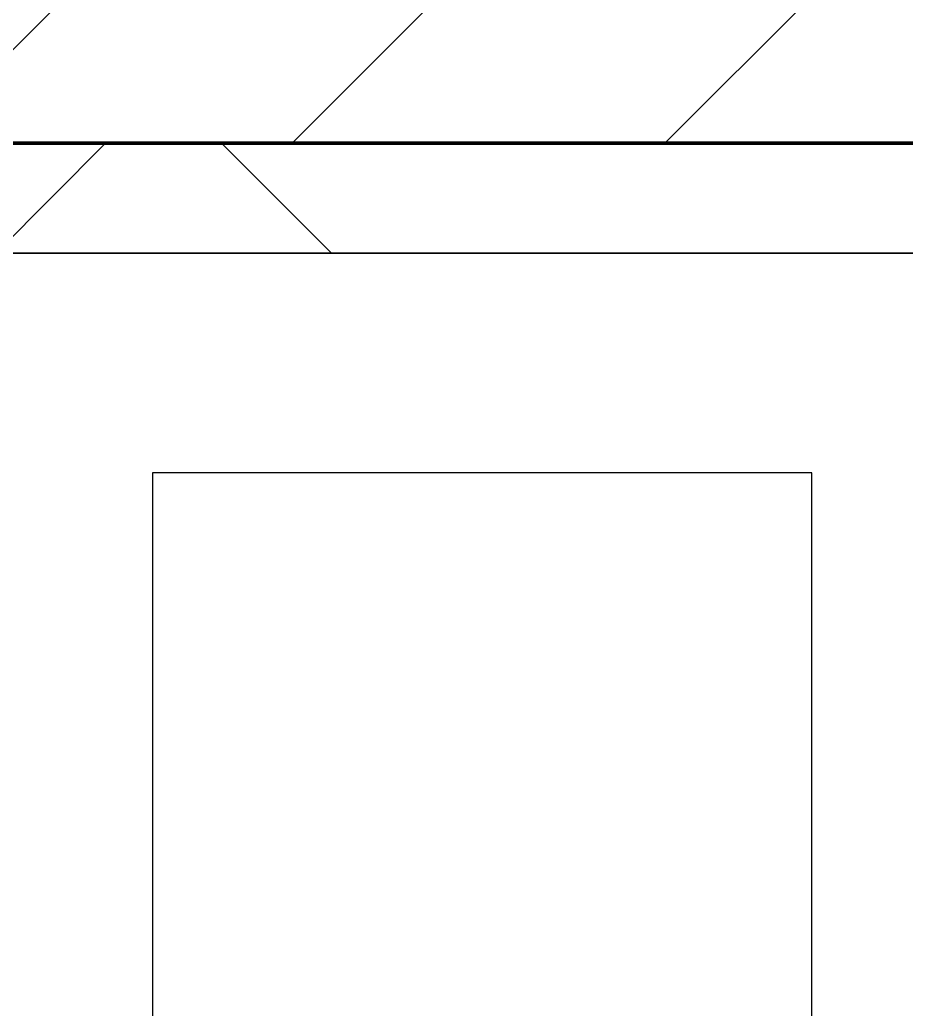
# Model space of a CAD drawing. Header units: millimetres. Extents: x -794334 to -714814, y -17806 to 22403.
# Drawn here: x -755891.7 to -755488.2, y 9549.9 to 10000.2 of the extents above; entities that cross this region are included whole.
import ezdxf
from ezdxf.xclip import XClip

# ---------------------------------------------------------------- set-up
doc = ezdxf.new("R2010")
doc.units = ezdxf.units.MM
doc.header["$XCLIPFRAME"] = 0
doc.layers.add('000 - WIPEOUT', color=250, linetype='Continuous')
doc.layers.add('A11_ALU.SOLID SHEET', color=2, linetype='Continuous')
for name, color, linetype, lineweight in [('A-GLAZ-CURT', 2, 'Continuous', 9), ('A-WALL', 5, 'Continuous', 35), ('A-WALL-FNSH', 2, 'Continuous', 35), ('A-WALL-PATT', 1, 'Continuous', 35)]:
    doc.layers.add(name, color=color, linetype=linetype, lineweight=lineweight)

# ---------------------------------------------------------------- blocks, each defined once
blk = doc.blocks.new('PPLS-PP19_Custom Tile Pattern - Custom Tile Pattern-V75-4252-01 ENLARGED CONCOURSE LEVEL - REFLECTED CEILING PLAN - SHEET 3')
at = {"layer": 'A-GLAZ-CURT'}
for p, q in [((-300, 0), (300, 0)), ((300, 0), (-300, 0)), ((195.99, 0), (213.31, 0)), ((213.31, 0), (195.99, 0)), ((230.06, 0), (300, 0)), ((-300, -50), (300, -50)), ((300, -50), (-300, -50))]:
    blk.add_line(p, q, dxfattribs=at)
for points, knots in [([(-90.72, 0), (-89.88, 0), (-79.46, 0), (-63.44, 0), (-54.4, 0), (-48.53, 0), (-30.79, 0), (-18.03, 0), (8.61, 0), (15.02, 0), (22.91, 0), (31, 0), (39.04, 0), (51.19, 0), (58.74, 0), (61.34, 0), (61.45, 0)], [-4589.299623, -4589.299623, -4589.299623, -4589.299623, -4542.524482, -4008.285538, -3689.699207, -3546.54457, -3315.260113, -2864.387349, -2439.246196, -2084.094819, -1956.422387, -1818.904206, -1645.594513, -1443.202566, -1228.752106, -1120.932285, -1120.932285, -1120.932285, -1120.932285]), ([(-90.05, 0), (-86.58, 0), (-69.24, 0), (-42.53, 0), (-12.78, 0), (4.23, 0), (9.64, 0), (10.14, 0), (10.18, 0)], [-4993.333029, -4993.333029, -4993.333029, -4993.333029, -4799.173296, -4065.652676, -3589.737505, -3285.047089, -3066.359526, -3044.715262, -3044.715262, -3044.715262, -3044.715262]), ([(31.18, 0), (25.97, 0), (11.99, 0), (-16.92, 0), (-47.42, 0), (-65.77, 0), (-66.37, 0), (-66.38, 0)], [-4496.803627, -4496.803627, -4496.803627, -4496.803627, -4222.080604, -3745.412743, -2981.410125, -2542.574734, -2498.224237, -2498.224237, -2498.224237, -2498.224237]), ([(76.63, 0), (74.8, 0), (67.65, 0), (53.52, 0), (37, 0), (24.07, 0), (12.82, 0), (-2.9, 0), (-20.62, 0), (-32.81, 0), (-44.85, 0), (-51.43, 0), (-51.79, 0)], [-3095.572228, -3095.572228, -3095.572228, -3095.572228, -2950.589685, -2634.532728, -2313.748533, -2106.613311, -1925.670641, -1617.263037, -1290.787923, -1039.307308, -819.71621, -644.910881, -644.910881, -644.910881, -644.910881]), ([(-36.78, 0), (-32.43, 0), (-19.22, 0), (7.61, 0), (31.27, 0), (44.6, 0)], [-6191.144455, -6191.144455, -6191.144455, -6191.144455, -5862.463379, -5340.621928, -4643.358341, -4643.358341, -4643.358341, -4643.358341]), ([(-30.52, 0), (-27.11, 0), (-17.83, 0), (5.99, 0), (22.06, 0), (37.44, 0), (45.92, 0), (57.76, 0), (64.47, 0), (72.74, 0), (75.22, 0), (76.03, 0), (76.21, 0)], [-2323.618664, -2323.618664, -2323.618664, -2323.618664, -2142.497158, -1716.209403, -1206.526904, -1089.329421, -901.315459, -753.071572, -495.328968, -421.953223, -334.951786, -290.452333, -290.452333, -290.452333, -290.452333]), ([(45.03, 0), (43.95, 0), (37.12, 0), (24.74, 0), (2.64, 0), (-13.76, 0), (-21.43, 0), (-22.86, 0)], [-4159.743634, -4159.743634, -4159.743634, -4159.743634, -4098.545751, -3766.694881, -3333.063701, -2994.501669, -2911.310887, -2911.310887, -2911.310887, -2911.310887]), ([(9.32, 0), (9.08, 0), (7.65, 0), (2.57, 0), (-10.63, 0), (-18.4, 0), (-22.86, 0)], [-2922.926651, -2922.926651, -2922.926651, -2922.926651, -2882.788014, -2720.818881, -2518.50168, -2207.40923, -2207.40923, -2207.40923, -2207.40923]), ([(-22.85, 0), (-18.75, 0), (-11.45, 0), (2.08, 0), (13.15, 0), (21.24, 0), (24.62, 0), (24.72, 0), (24.72, 0)], [-5261.36855, -5261.36855, -5261.36855, -5261.36855, -5050.479954, -4785.90057, -4596.498881, -4445.288762, -4384.376941, -4376.041937, -4376.041937, -4376.041937, -4376.041937]), ([(8.33, 0), (8.19, 0), (7.18, 0), (0.32, 0), (-12, 0), (-20.85, 0), (-22.84, 0)], [-3574.286521, -3574.286521, -3574.286521, -3574.286521, -3526.962355, -3285.499107, -2903.012179, -2793.253236, -2793.253236, -2793.253236, -2793.253236]), ([(30.82, 0), (29.27, 0), (20.14, 0), (3.57, 0), (-12.38, 0), (-22.8, 0)], [-10462.034656, -10462.034656, -10462.034656, -10462.034656, -10363.088938, -9884.23066, -9427.009207, -9427.009207, -9427.009207, -9427.009207]), ([(-15.19, 0), (-13.07, 0), (7.48, 0), (42.82, 0), (88.72, 0), (120.63, 0), (138.28, 0), (138.53, 0)], [-461.142613, -461.142613, -461.142613, -461.142613, -429.606584, -390.253598, -346.313304, -291.370682, -290.5735, -290.5735, -290.5735, -290.5735]), ([(-2.63, 0), (-2.47, 0), (-1.22, 0), (4.92, 0), (15.97, 0), (22.54, 0), (24.49, 0)], [-226.825321, -226.825321, -226.825321, -226.825321, -220.269177, -206.416616, -198.214427, -187.717507, -187.717507, -187.717507, -187.717507]), ([(103.09, 0), (101.08, 0), (86.31, 0), (63.34, 0), (35.84, 0), (12, 0), (3.08, 0), (-1.67, 0), (-2.25, 0)], [-375.435014, -375.435014, -375.435014, -375.435014, -369.147452, -330.153101, -307.516438, -285.83788, -246.234814, -234.646884, -234.646884, -234.646884, -234.646884]), ([(24.69, 0), (24.54, 0), (20.99, 0), (15.48, 0), (10.8, 0), (9.63, 0)], [-4368.572414, -4368.572414, -4368.572414, -4368.572414, -4306.476363, -4080.000647, -3772.857994, -3772.857994, -3772.857994, -3772.857994]), ([(18.16, 0), (19.15, 0), (24.25, 0), (25.66, 0), (26.12, 0)], [-5700.113719, -5700.113719, -5700.113719, -5700.113719, -5554.232259, -5302.431367, -5302.431367, -5302.431367, -5302.431367]), ([(112.91, 0), (110.64, 0), (104.82, 0), (92.38, 0), (85.59, 0), (74.4, 0), (62.26, 0), (51.85, 0), (43.81, 0), (29.53, 0), (20.67, 0), (18.85, 0), (18.16, 0)], [-8060.493034, -8060.493034, -8060.493034, -8060.493034, -7723.759874, -7531.75727, -7135.649961, -6924.452779, -6738.82075, -6548.303034, -6314.283804, -6135.05769, -5972.647715, -5832.674503, -5832.674503, -5832.674503, -5832.674503]), ([(27.44, 0), (27.9, 0), (29.54, 0), (36.09, 0), (41.85, 0), (45.02, 0)], [-5037.309798, -5037.309798, -5037.309798, -5037.309798, -4887.603822, -4705.298446, -4511.946288, -4511.946288, -4511.946288, -4511.946288]), ([(27.89, 0), (29.09, 0), (33.4, 0), (48.37, 0), (71.92, 0), (95.93, 0), (108.7, 0), (112.31, 0)], [-147.777612, -147.777612, -147.777612, -147.777612, -135.792042, -118.513713, -97.899267, -63.759246, -51.921864, -51.921864, -51.921864, -51.921864]), ([(53.18, 0), (53.06, 0), (52.22, 0), (44.99, 0), (36.46, 0), (30.82, 0)], [-622.740158, -622.740158, -622.740158, -622.740158, -566.066452, -360.610861, 0, 0, 0, 0]), ([(136.44, 0), (121.66, 0), (86.93, 0), (51.16, 0), (31.18, 0)], [-106.750556, -106.750556, -106.750556, -106.750556, -59.610984, 0, 0, 0, 0]), ([(168.37, 0), (167.68, 0), (162.47, 0), (147.02, 0), (109.77, 0), (76.86, 0), (57.82, 0), (46.51, 0), (41.18, 0), (36.02, 0), (35.54, 0), (35.54, 0)], [-543.375029, -543.375029, -543.375029, -543.375029, -530.793311, -458.593899, -401.860199, -357.622665, -341.267687, -334.000314, -326.15566, -319.318397, -317.489778, -317.489778, -317.489778, -317.489778]), ([(36.29, 0), (37.77, 0), (48.82, 0), (64.79, 0), (95.91, 0), (124.45, 0), (132.42, 0), (134.6, 0)], [-314.598523, -314.598523, -314.598523, -314.598523, -305.899624, -287.17622, -249.500363, -194.761443, -152.241002, -152.241002, -152.241002, -152.241002]), ([(45.03, 0), (46.23, 0), (56.56, 0), (70.92, 0), (82.12, 0), (83.66, 0)], [-4635.73458, -4635.73458, -4635.73458, -4635.73458, -4573.028122, -4094.177415, -3869.465285, -3869.465285, -3869.465285, -3869.465285]), ([(70.61, 0), (66.16, 0), (57.02, 0), (48.09, 0), (45.21, 0)], [-4647.237329, -4647.237329, -4647.237329, -4647.237329, -4326.416877, -4163.150107, -4163.150107, -4163.150107, -4163.150107]), ([(45.26, 0), (47.78, 0), (57.22, 0), (71.67, 0), (84.83, 0), (86.01, 0), (92.51, 0), (94.33, 0)], [-4507.066662, -4507.066662, -4507.066662, -4507.066662, -4353.683244, -3960.84581, -3759.045785, -3336.541051, -2783.776468, -2783.776468, -2783.776468, -2783.776468]), ([(61.47, 0), (61.47, 0), (61.21, 0), (54.61, 0), (53.71, 0), (53.56, 0)], [-1113.311073, -1113.311073, -1113.311073, -1113.311073, -1096.402191, -891.204116, -747.28819, -747.28819, -747.28819, -747.28819]), ([(76.22, 0), (75.58, 0), (73.64, 0), (71.05, 0), (70.61, 0)], [-193.634889, -193.634889, -193.634889, -193.634889, -31.537676, 0, 0, 0, 0]), ([(94.4, 0), (94.4, 0), (94.64, 0), (99.11, 0), (108.97, 0), (120.79, 0), (139.94, 0), (163.31, 0), (185.23, 0), (193.62, 0), (194.69, 0), (194.79, 0)], [-2348.345796, -2348.345796, -2348.345796, -2348.345796, -2310.419338, -2233.599744, -2052.234781, -1843.028543, -1530.39897, -1095.004608, -529.74427, -295.064701, -265.121568, -265.121568, -265.121568, -265.121568]), ([(113.02, 0), (112.08, 0), (110.35, 0), (105.66, 0), (105.23, 0), (105.23, 0)], [-9145.484995, -9145.484995, -9145.484995, -9145.484995, -9012.77275, -8966.157302, -8929.495943, -8929.495943, -8929.495943, -8929.495943]), ([(105.26, 0), (105.52, 0), (109.64, 0), (111.59, 0), (112.42, 0)], [-8920.561005, -8920.561005, -8920.561005, -8920.561005, -8814.835624, -8663.23713, -8663.23713, -8663.23713, -8663.23713]), ([(112.89, 0), (116.65, 0), (121.85, 0), (128.63, 0), (128.95, 0)], [-51.288894, -51.288894, -51.288894, -51.288894, -39.050993, -35.895543, -35.895543, -35.895543, -35.895543]), ([(114.39, 0), (114.2, 0), (113.77, 0), (113.25, 0), (112.96, 0)], [-8148.58938, -8148.58938, -8148.58938, -8148.58938, -8105.191388, -8062.814755, -8062.814755, -8062.814755, -8062.814755]), ([(157.9, 0), (156.77, 0), (151.67, 0), (143.29, 0), (134.04, 0), (126.24, 0), (118.6, 0), (115.53, 0), (113.92, 0), (113.66, 0)], [-10292.955006, -10292.955006, -10292.955006, -10292.955006, -10098.273015, -9847.788484, -9677.714971, -9567.007022, -9453.21225, -9220.200448, -9177.88488, -9177.88488, -9177.88488, -9177.88488]), ([(129.02, 0), (129.02, 0), (124.41, 0), (122.35, 0), (117.78, 0), (114.88, 0), (113.91, 0)], [-35.386604, -35.386604, -35.386604, -35.386604, -31.430235, -22.807238, -15.488593, -11.981969, -11.981969, -11.981969, -11.981969]), ([(128.58, 0), (128.8, 0), (130.16, 0), (139.26, 0), (152.67, 0), (161.24, 0), (162.19, 0), (162.75, 0)], [-633.326174, -633.326174, -633.326174, -633.326174, -627.736123, -618.981161, -602.094757, -592.980799, -581.414464, -581.414464, -581.414464, -581.414464]), ([(137.1, 0), (136, 0), (133.64, 0), (129.87, 0), (129.11, 0)], [-670.405967, -670.405967, -670.405967, -670.405967, -651.020627, -640.742133, -640.742133, -640.742133, -640.742133]), ([(193.8, 0), (193.33, 0), (190.11, 0), (183.13, 0), (171, 0), (161.95, 0), (161.28, 0), (158.35, 0), (157.85, 0), (157.77, 0)], [-11665.349007, -11665.349007, -11665.349007, -11665.349007, -11565.880756, -11105.624034, -10839.086983, -10768.332124, -10666.779182, -10580.760289, -10550.278881, -10550.278881, -10550.278881, -10550.278881]), ([(300, 0), (286.53, 0), (254.22, 0), (207.11, 0), (177.41, 0), (159.34, 0), (158.33, 0), (158.3, 0)], [-285.253232, -285.253232, -285.253232, -285.253232, -244.693688, -187.987675, -143.776725, -129.632772, -123.352749, -123.352749, -123.352749, -123.352749]), ([(159.07, 0), (159.13, 0), (160.84, 0), (165.21, 0), (174.15, 0), (185.98, 0), (208.82, 0), (219.42, 0), (230.06, 0)], [-115.643202, -115.643202, -115.643202, -115.643202, -114.681583, -87.660824, -65.295536, -41.623857, -24.459831, 0, 0, 0, 0]), ([(162.75, 0), (165.4, 0), (170.91, 0), (172.61, 0), (172.61, 0)], [-111.264224, -111.264224, -111.264224, -111.264224, -56.742688, -19.085662, -19.085662, -19.085662, -19.085662]), ([(247.1, 0), (246.76, 0), (245.04, 0), (238.34, 0), (226.56, 0), (221.1, 0), (200.27, 0), (182.99, 0), (174.27, 0), (169.67, 0), (168.99, 0)], [-9649.085549, -9649.085549, -9649.085549, -9649.085549, -9581.591397, -9406.094246, -9221.510254, -9016.44624, -8717.832359, -8253.978395, -8152.463617, -8069.855175, -8069.855175, -8069.855175, -8069.855175]), ([(215.22, 0), (214.62, 0), (210.55, 0), (203.98, 0), (187.54, 0), (175.3, 0), (169.49, 0)], [-203.825446, -203.825446, -203.825446, -203.825446, -198.527383, -184.406837, -162.427601, -142.916156, -142.916156, -142.916156, -142.916156]), ([(171.51, 0), (176.48, 0), (193.23, 0), (201.73, 0), (208.81, 0), (213.9, 0), (241.96, 0), (266.73, 0), (281.71, 0), (291.71, 0), (296.52, 0), (297.86, 0), (298.09, 0)], [-7971.819559, -7971.819559, -7971.819559, -7971.819559, -7784.112253, -7606.717214, -7289.299508, -7042.621073, -6582.165592, -6068.460911, -5766.029927, -5566.724884, -5280.360606, -5199.253518, -5199.253518, -5199.253518, -5199.253518]), ([(172.07, 0), (177.66, 0), (187.87, 0), (201.08, 0), (207.47, 0), (213.96, 0), (215.11, 0)], [-255.364076, -255.364076, -255.364076, -255.364076, -237.955587, -223.92608, -215.862851, -208.75215, -208.75215, -208.75215, -208.75215]), ([(300, 0), (288.22, 0), (262, 0), (230.43, 0), (219.94, 0), (219.02, 0)], [-12528.858583, -12528.858583, -12528.858583, -12528.858583, -11905.454923, -11162.864862, -10856.732305, -10856.732305, -10856.732305, -10856.732305]), ([(219.9, 0), (220.86, 0), (227.84, 0), (242.06, 0), (246.54, 0), (246.96, 0)], [-10670.940496, -10670.940496, -10670.940496, -10670.940496, -10511.382485, -9925.173265, -9834.877357, -9834.877357, -9834.877357, -9834.877357]), ([(284.76, 0), (284.76, 0), (285.09, 0), (287.47, 0), (293.59, 0), (297.76, 0), (300, 0)], [-4110.630118, -4110.630118, -4110.630118, -4110.630118, -4053.389046, -3959.664717, -3862.421465, -3746.95702, -3746.95702, -3746.95702, -3746.95702]), ([(297.38, 0), (295.84, 0), (291.62, 0), (285.38, 0), (284.87, 0)], [-4803.172655, -4803.172655, -4803.172655, -4803.172655, -4358.271401, -4143.037883, -4143.037883, -4143.037883, -4143.037883])]:
    blk.add_open_spline(points, degree=3, knots=knots, dxfattribs=at)
for points in [[(24.49, 0), (25.23, 0), (25.72, 0), (26.04, 0)], [(80.35, 0), (79.57, 0), (78.27, 0), (76.63, 0)], [(84.06, 0), (83.48, 0), (82.41, 0), (81.72, 0)], [(112.93, 0), (109.88, 0), (106.54, 0), (103.09, 0)], [(168.74, 0), (168.74, 0), (169.81, 0), (171.51, 0)], [(195.11, 0), (194.91, 0), (194.44, 0), (193.8, 0)]]:
    blk.add_open_spline(points, degree=3, dxfattribs=at)
blk = doc.blocks.new('PPLS-PP19_Custom Tile Pattern - Custom Tile Pattern-V76-4252-01 ENLARGED CONCOURSE LEVEL - REFLECTED CEILING PLAN - SHEET 3')
at = {"layer": 'A-GLAZ-CURT'}
for p, q in [((-300, 0), (300, 0)), ((300, 0), (-300, 0)), ((-293.07, 0), (-275.75, 0)), ((-275.75, 0), (-293.07, 0)), ((-222.32, 0), (-216.25, 0)), ((-216.25, 0), (-222.32, 0)), ((-215.6, 0), (-205, 0)), ((-205, 0), (-215.6, 0)), ((-300, -50), (300, -50)), ((300, -50), (-300, -50))]:
    blk.add_line(p, q, dxfattribs=at)
at = {"layer": 'A-GLAZ-CURT', "flags": 128}
for points in [[(-300, 0), (-291.56, 0), (-283.3, 0), (-275.2, 0), (-267.26, 0), (-259.45, 0), (-251.77, 0), (-244.2, 0), (-236.74, 0), (-229.36, 0), (-222.06, 0), (-215.58, 0)], [(-215.73, 0), (-222.63, 0), (-229.72, 0), (-236.97, 0), (-244.39, 0), (-251.96, 0), (-259.67, 0), (-267.51, 0), (-275.48, 0), (-283.55, 0), (-291.73, 0), (-300, 0)], [(-125.17, 0), (-128.55, 0), (-134.16, 0), (-140.03, 0), (-145.5, 0), (-150.63, 0), (-155.53, 0), (-160.27, 0), (-164.95, 0), (-169.65, 0), (-174.47, 0), (-179.49, 0), (-184.81, 0), (-190.44, 0), (-196.37, 0), (-202.58, 0), (-209.04, 0), (-215.59, 0)], [(-214.83, 0), (-207.71, 0), (-200.76, 0), (-194.02, 0), (-187.54, 0), (-181.38, 0), (-175.58, 0), (-170.25, 0), (-165.64, 0), (-162.01, 0), (-159.53, 0), (-157.46, 0), (-154.52, 0), (-149.42, 0), (-141.84, 0), (-132.81, 0), (-126.08, 0)]]:
    blk.add_lwpolyline(points, dxfattribs=at)
at = {"layer": 'A-GLAZ-CURT'}
for points, knots in [([(-300, 0), (-284.65, 0), (-236.57, 0), (-174.61, 0), (-129.95, 0), (-110.8, 0), (-99.5, 0), (-91.46, 0)], [-5323.127839, -5323.127839, -5323.127839, -5323.127839, -4502.809032, -2700.551212, -1002.059161, -460.363443, 0, 0, 0, 0]), ([(-216.22, 0), (-236.63, 0), (-263.41, 0), (-294.48, 0), (-300, 0)], [-15086.482777, -15086.482777, -15086.482777, -15086.482777, -13729.592194, -13439.944408, -13439.944408, -13439.944408, -13439.944408]), ([(-148.24, 0), (-148.94, 0), (-150.95, 0), (-158.72, 0), (-174.02, 0), (-185.59, 0), (-209.77, 0), (-232.01, 0), (-255.22, 0), (-262.59, 0), (-264.9, 0), (-265.4, 0)], [-2656.439487, -2656.439487, -2656.439487, -2656.439487, -2477.344047, -2237.412286, -2029.680487, -1755.085331, -1400.429864, -858.079193, -543.655514, -208.940337, 0, 0, 0, 0]), ([(-258.6, 0), (-257.91, 0), (-254.26, 0), (-241.25, 0), (-227.02, 0), (-217.89, 0), (-215.59, 0)], [-5722.54675, -5722.54675, -5722.54675, -5722.54675, -5657.471696, -5413.335975, -5017.494783, -4888.218841, -4888.218841, -4888.218841, -4888.218841]), ([(-133.82, 0), (-135.51, 0), (-137.8, 0), (-149.31, 0), (-162.01, 0), (-177.91, 0), (-199.46, 0), (-216.65, 0), (-231.26, 0), (-233.46, 0), (-234, 0)], [-2731.647847, -2731.647847, -2731.647847, -2731.647847, -2418.507304, -2308.929706, -2113.765672, -1763.376603, -1422.553702, -978.033455, -846.069444, -682.911962, -682.911962, -682.911962, -682.911962]), ([(-233.49, 0), (-233.44, 0), (-232.38, 0), (-230.74, 0), (-225.3, 0), (-223.63, 0)], [-455.274641, -455.274641, -455.274641, -455.274641, -440.605512, -119.536984, 0, 0, 0, 0]), ([(-223.63, 0), (-219.39, 0), (-206.17, 0), (-188.58, 0), (-169.02, 0), (-152.12, 0), (-136.84, 0), (-127.33, 0), (-124.19, 0), (-123.43, 0), (-123.28, 0)], [-5463.295695, -5463.295695, -5463.295695, -5463.295695, -5161.076232, -4739.070012, -4465.409639, -4149.119819, -3839.893365, -3647.167523, -3488.92562, -3439.852845, -3439.852845, -3439.852845, -3439.852845]), ([(-80.14, 0), (-81.02, 0), (-95.25, 0), (-134.08, 0), (-184.62, 0), (-215.12, 0), (-215.58, 0)], [-19057.545901, -19057.545901, -19057.545901, -19057.545901, -18935.241197, -17136.203329, -15131.813646, -15100.684826, -15100.684826, -15100.684826, -15100.684826]), ([(-215.02, 0), (-214.22, 0), (-210.39, 0), (-200.2, 0), (-185.8, 0), (-171.77, 0), (-158.7, 0), (-157.22, 0)], [-4877.606962, -4877.606962, -4877.606962, -4877.606962, -4832.723979, -4666.091899, -4349.945572, -4000.813434, -3840.635403, -3840.635403, -3840.635403, -3840.635403])]:
    blk.add_open_spline(points, degree=3, knots=knots, dxfattribs=at)
blk = doc.blocks.new('*U1029')
at = {"layer": 'A-GLAZ-CURT', "rotation": 180}
for name, p in [('PPLS-PP19_Custom Tile Pattern - Custom Tile Pattern-V76-4252-01 ENLARGED CONCOURSE LEVEL - REFLECTED CEILING PLAN - SHEET 3', (22800, 6315)), ('PPLS-PP19_Custom Tile Pattern - Custom Tile Pattern-V75-4252-01 ENLARGED CONCOURSE LEVEL - REFLECTED CEILING PLAN - SHEET 3', (23400, 6315))]:
    blk.add_blockref(name, p, dxfattribs=at)
blk = doc.blocks.new('*U1262')
at = {"color": 3}
blk.add_wipeout([(-737.5, -250), (737.5, -250), (737.5, -550), (-737.5, -550)], dxfattribs=at).dxf.layer = '000 - WIPEOUT'
at = {"layer": 'A11_ALU.SOLID SHEET', "color": 0, "linetype": 'ByBlock'}
blk.add_lwpolyline([(-737.5, -550), (737.5, -550), (737.5, -250), (-737.5, -250)], close=True, dxfattribs=at)
blk = doc.blocks.new('*U1630')
blk.add_lwpolyline([(-4139.52, 6315), (-75674.95, 6315), (-75674.95, 550), (-4139.52, 550)], close=True)
at = {"layer": 'A11_ALU.SOLID SHEET', "color": 0, "linetype": 'ByBlock', "rotation": 90}
blk.add_blockref('*U1262', (-11400, 5477.5), dxfattribs=at)

msp = doc.modelspace()

# ---------------------------------------------------------------- block references
at = {"layer": 'A11_ALU.SOLID SHEET'}
ref = msp.add_blockref('*U1630', (-744681.24, 3579.02), dxfattribs=at)
XClip(ref).set_block_clipping_path([(-45802.4668593339, -9620.0029952967), (23702.8690583039, 10334.9999958097)])

# ---------------------------------------------------------------- next in the draw order: hatches: boundary and pattern name
at = {"layer": 'A-WALL-PATT', "lineweight": 9}
h = msp.add_hatch(dxfattribs=at)
h.set_pattern_fill('FP_2', color=256, style=0, pattern_type=2)
h.set_pattern_definition([(45, (0, 0), (-84.852814, 84.852814), [])])
h.paths.add_polyline_path([(-745742.17, 9944.02), (-745742.17, 10144.02), (-783082.17, 10144.02), (-783082.17, 9944.02), (-747042.87, 9944.02)])
h = msp.add_hatch(dxfattribs=at)
h.set_pattern_fill('FP_5', color=256, style=0, pattern_type=2)
h.set_pattern_definition([(45, (0, 0), (-212.13203, 212.13203), []), (135, (0, 0), (-212.13203, -212.13203), [])])
h.paths.add_polyline_path([(-748821.9, 9894.02), (-748821.9, 9944.02), (-783057.37, 9944.02), (-783057.37, 9894.02), (-749214.91, 9894.02)])

# ---------------------------------------------------------------- next in the draw order: linework, layer by layer
at = {"layer": 'A-WALL', "color": 7, "lineweight": 70}
for p, q in [((-783057.37, 9944.02), (-748821.9, 9944.02)), ((-748821.9, 9944.02), (-783057.37, 9944.02))]:
    msp.add_line(p, q, dxfattribs=at)
at = {"layer": 'A-WALL-FNSH', "color": 250}
msp.add_line((-748821.9, 9894.02), (-783057.37, 9894.02), dxfattribs=at)

# ---------------------------------------------------------------- next in the draw order: block references
msp.add_blockref('*U1029', (-778882.37, 3579.02))

doc.saveas('drawing.dxf')
